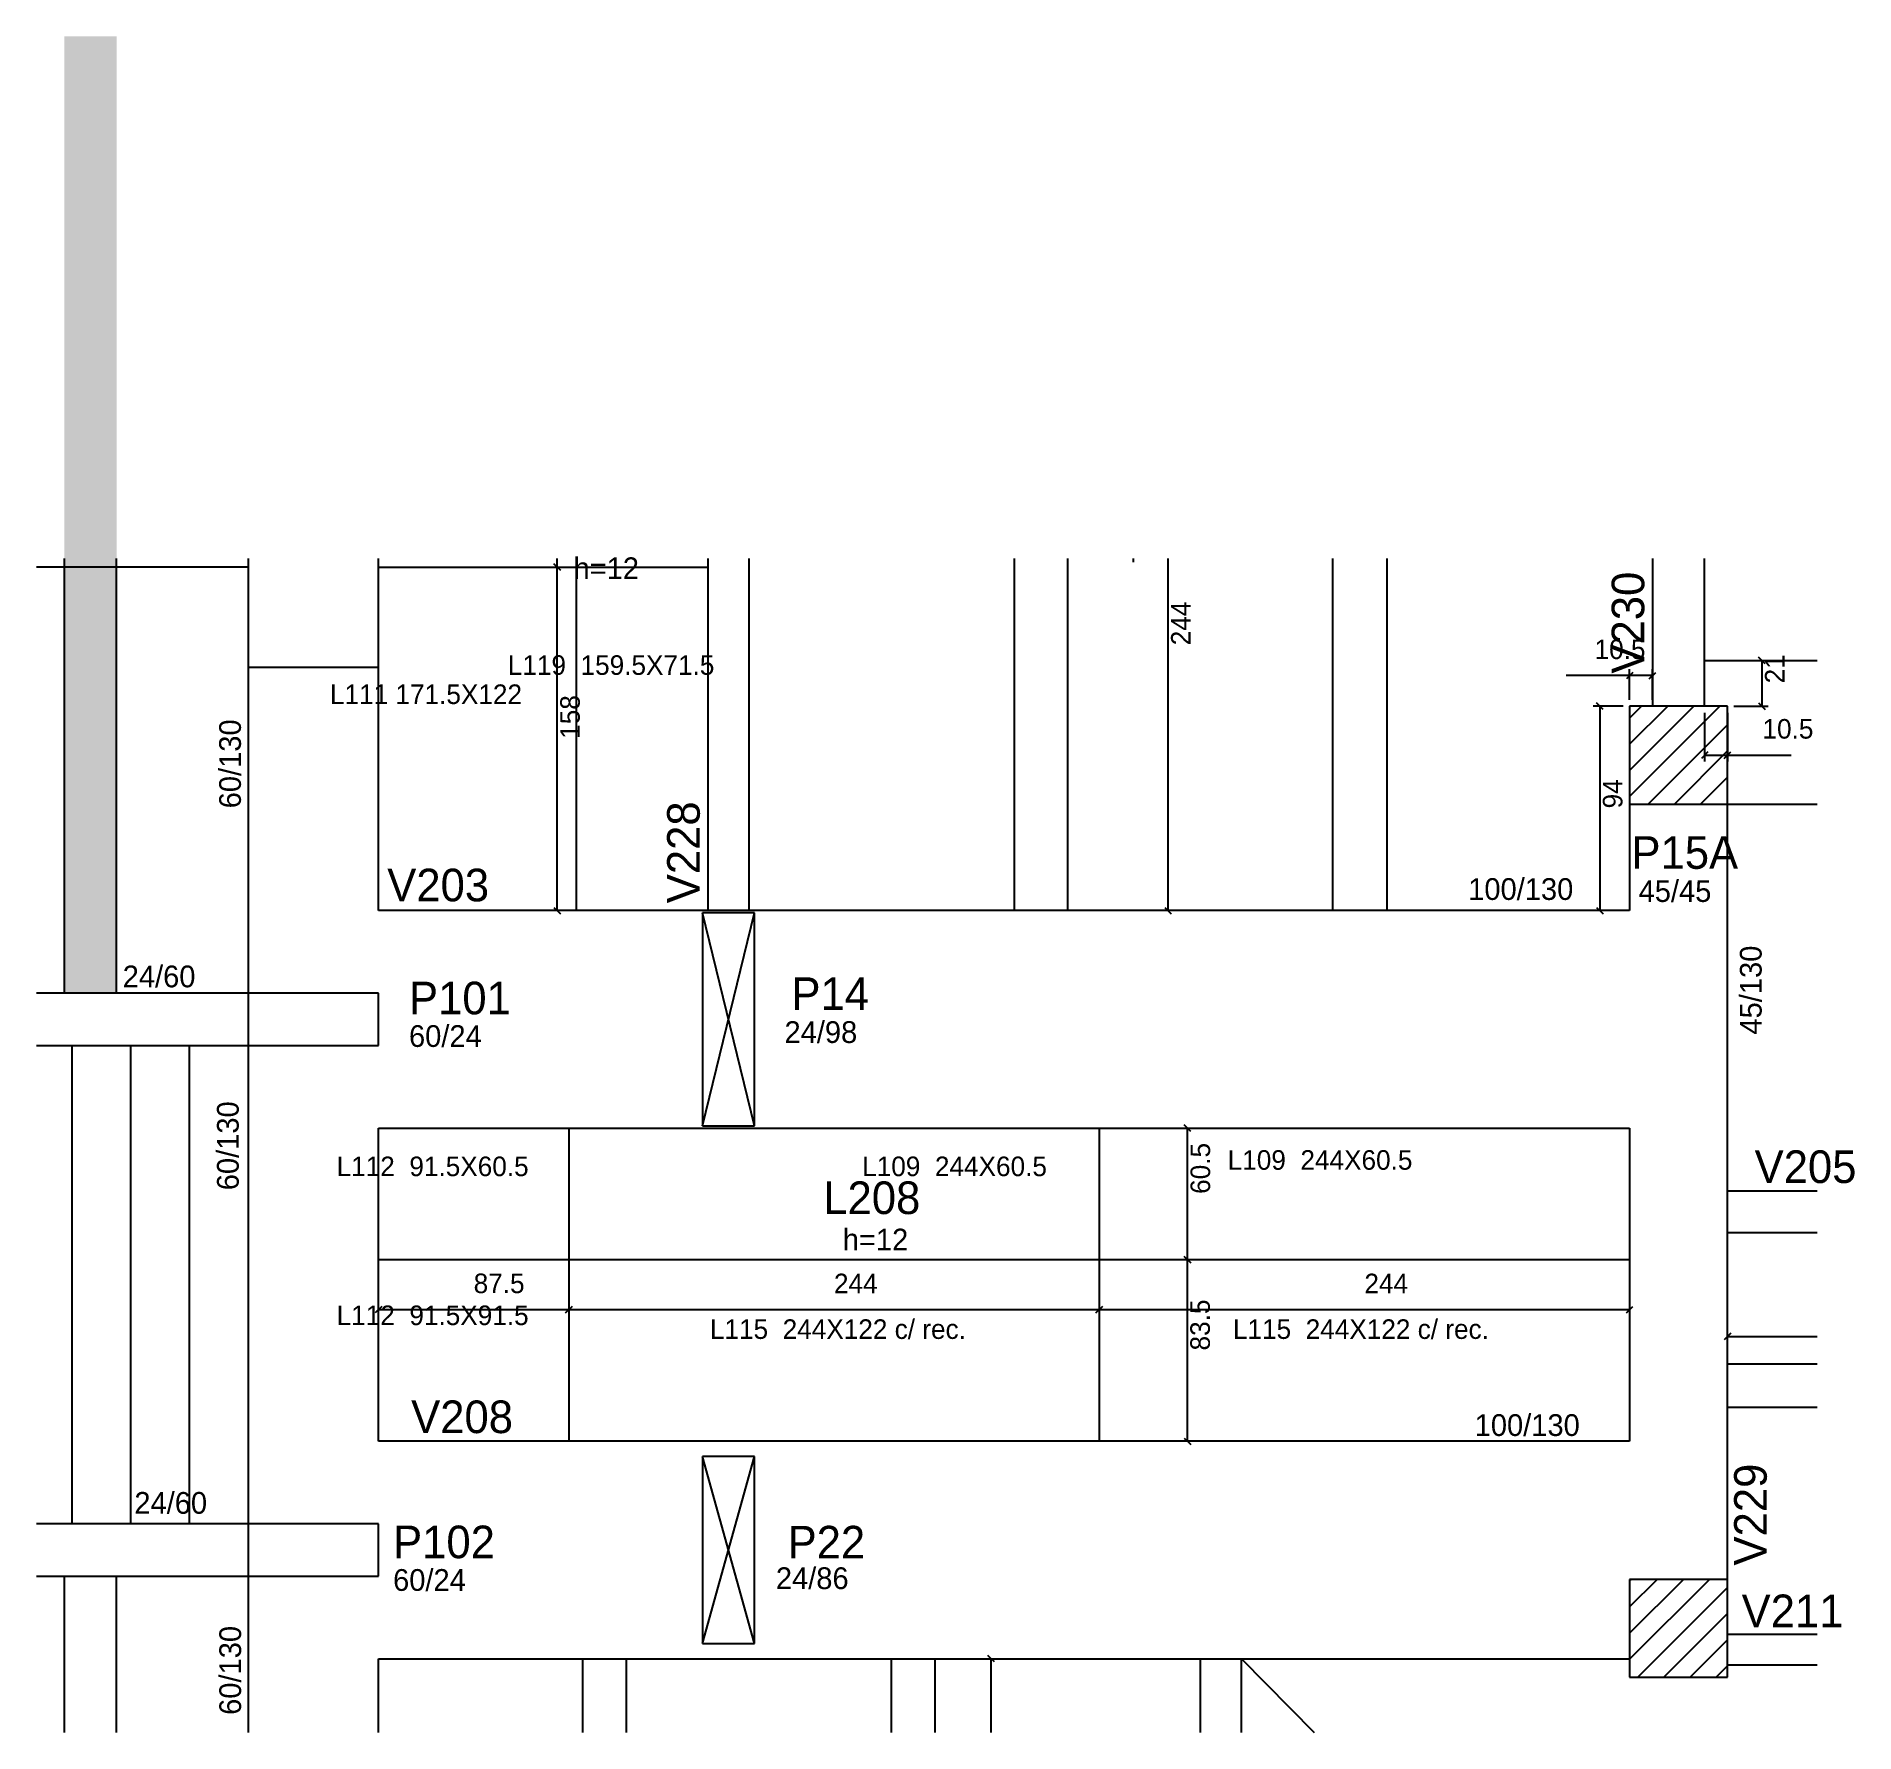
# Model space of a CAD drawing. Header units: metres. Extents: x 4176 to 5013, y 2101 to 2881.
import ezdxf

# ---------------------------------------------------------------- set-up
doc = ezdxf.new("R2010")
doc.units = ezdxf.units.M
for name, color, linetype in [('1', 7, 'Continuous'), ('3', 7, 'Continuous'), ('4', 7, 'Continuous'), ('7', 7, 'Continuous'), ('AUX00', 7, 'Continuous'), ('Hachura', 7, 'Continuous'), ('Painéis', 7, 'Continuous')]:
    doc.layers.add(name, color=color, linetype=linetype)

msp = doc.modelspace()

# ---------------------------------------------------------------- hatches: boundary and pattern name
at = {"layer": 'Hachura'}
h = msp.add_hatch(color=7, dxfattribs=at)
h.dxf.hatch_style = 1
h.paths.add_polyline_path([(4189.36, 2440.58), (4213.36, 2440.58), (4213.36, 2880.58), (4189.36, 2880.58), (4189.36, 2440.58)])

# ---------------------------------------------------------------- linework, layer by layer
at = {"layer": '1', "color": 1, "lineweight": 25}
for p, q in [((4482.86, 2379.58), (4506.86, 2477.58)), ((4506.86, 2379.58), (4482.86, 2477.58)), ((4482.86, 2141.58), (4506.86, 2227.58)), ((4506.86, 2141.58), (4482.86, 2227.58)), ((4730.86, 2134.58), (4764.25, 2100.61))]:
    msp.add_line(p, q, dxfattribs=at)
at = {"layer": '3', "color": 3, "lineweight": 25}
for p, q in [((4680.92, 2640.43), (4680.92, 2638.81)), ((4273.86, 2590.58), (4333.86, 2590.58)), ((4909.36, 2531.04), (4950.9, 2572.58)), ((4909.36, 2543.06), (4938.88, 2572.58)), ((4909.36, 2555.09), (4926.86, 2572.58)), ((4909.36, 2567.11), (4914.84, 2572.58)), ((4917.92, 2527.58), (4954.36, 2564.02)), ((4929.94, 2527.58), (4954.36, 2552)), ((4941.97, 2527.58), (4954.36, 2539.98)), ((4953.99, 2527.58), (4954.36, 2527.96)), ((4192.86, 2196.58), (4192.86, 2416.58)), ((4219.86, 2196.58), (4219.86, 2416.58)), ((4246.86, 2196.58), (4246.86, 2416.58)), ((4909.36, 2134.36), (4946.09, 2171.08)), ((4909.36, 2146.38), (4934.07, 2171.08)), ((4909.36, 2158.4), (4922.05, 2171.08)), ((4909.36, 2170.42), (4910.03, 2171.08)), ((4913.11, 2126.08), (4954.36, 2167.34)), ((4925.13, 2126.08), (4954.36, 2155.32)), ((4937.15, 2126.08), (4954.36, 2143.29)), ((4995.6, 2145.66), (4954.36, 2145.66)), ((4711.86, 2134.58), (4711.86, 2100.61)), ((4730.86, 2100.61), (4730.86, 2134.58)), ((4949.17, 2126.08), (4954.36, 2131.27)), ((4995.6, 2131.56), (4954.36, 2131.56))]:
    msp.add_line(p, q, dxfattribs=at)
for points in [[(4273.86, 2640.43), (4273.86, 2578.58)], [(4333.86, 2578.58), (4333.86, 2640.43)], [(4485.36, 2640.43), (4485.36, 2478.58)], [(4504.36, 2478.58), (4504.36, 2640.43)], [(4919.86, 2640.43), (4919.86, 2572.58)], [(4943.86, 2572.58), (4943.86, 2640.43)], [(4273.86, 2578.58), (4273.86, 2440.58)], [(4333.86, 2478.58), (4333.86, 2578.58)], [(4909.36, 2527.58), (4909.36, 2478.58)], [(4954.36, 2428.58), (4954.36, 2527.58)], [(4485.36, 2478.58), (4333.86, 2478.58)], [(4504.36, 2478.58), (4485.36, 2478.58)], [(4909.36, 2478.58), (4504.36, 2478.58)], [(4273.86, 2440.58), (4176.45, 2440.58)], [(4954.36, 2349.58), (4954.36, 2428.58)], [(4176.45, 2416.58), (4273.86, 2416.58)], [(4273.86, 2416.58), (4273.86, 2196.58)], [(4333.86, 2234.58), (4333.86, 2378.58)], [(4333.86, 2378.58), (4494.86, 2378.58)], [(4494.86, 2378.58), (4909.36, 2378.58)], [(4909.36, 2378.58), (4909.36, 2340.08)], [(4995.6, 2349.58), (4954.36, 2349.58)], [(4954.36, 2330.58), (4954.36, 2349.58)], [(4909.36, 2340.08), (4909.36, 2234.58)], [(4954.36, 2330.58), (4995.6, 2330.58)], [(4954.36, 2184.58), (4954.36, 2330.58)], [(4494.86, 2234.58), (4333.86, 2234.58)], [(4909.36, 2234.58), (4494.86, 2234.58)], [(4273.86, 2196.58), (4176.45, 2196.58)], [(4954.36, 2171.08), (4954.36, 2184.58)], [(4176.45, 2172.58), (4273.86, 2172.58)], [(4273.86, 2172.58), (4273.86, 2100.61)], [(4333.86, 2100.61), (4333.86, 2134.58)], [(4333.86, 2134.58), (4494.86, 2134.58)], [(4494.86, 2134.58), (4909.36, 2134.58)]]:
    msp.add_lwpolyline(points, dxfattribs=at)
at = {"layer": '7', "color": 7, "lineweight": 25}
for points in [[(4954.36, 2572.58), (4909.36, 2572.58)], [(4909.36, 2572.58), (4909.36, 2527.58)], [(4954.36, 2527.58), (4954.36, 2572.58)], [(4909.36, 2527.58), (4954.36, 2527.58)], [(4506.86, 2477.58), (4482.86, 2477.58)], [(4482.86, 2477.58), (4482.86, 2379.58)], [(4506.86, 2379.58), (4506.86, 2477.58)], [(4333.86, 2440.58), (4273.86, 2440.58)], [(4273.86, 2440.58), (4273.86, 2416.58)], [(4333.86, 2416.58), (4333.86, 2440.58)], [(4273.86, 2416.58), (4333.86, 2416.58)], [(4482.86, 2379.58), (4506.86, 2379.58)], [(4506.86, 2227.58), (4482.86, 2227.58)], [(4482.86, 2227.58), (4482.86, 2141.58)], [(4506.86, 2141.58), (4506.86, 2227.58)], [(4333.86, 2196.58), (4273.86, 2196.58)], [(4273.86, 2196.58), (4273.86, 2172.58)], [(4333.86, 2172.58), (4333.86, 2196.58)], [(4273.86, 2172.58), (4333.86, 2172.58)], [(4954.36, 2171.08), (4909.36, 2171.08)], [(4909.36, 2171.08), (4909.36, 2126.08)], [(4954.36, 2126.08), (4954.36, 2171.08)], [(4482.86, 2141.58), (4506.86, 2141.58)], [(4909.36, 2126.08), (4954.36, 2126.08)]]:
    msp.add_lwpolyline(points, dxfattribs=at)
at = {"layer": 'Painéis', "color": 200, "lineweight": 25}
for p, q in [((4273.86, 2636.58), (4176.45, 2636.58)), ((4189.36, 2440.58), (4189.36, 2640.43)), ((4213.36, 2440.58), (4213.36, 2640.43)), ((4333.86, 2636.58), (4485.36, 2636.58)), ((4424.86, 2478.58), (4424.86, 2640.43)), ((4626.36, 2478.58), (4626.36, 2640.43)), ((4650.86, 2478.58), (4650.86, 2640.43)), ((4772.86, 2478.58), (4772.86, 2640.43)), ((4797.86, 2478.58), (4797.86, 2640.43)), ((4943.86, 2593.58), (4995.6, 2593.58)), ((4954.36, 2527.58), (4995.6, 2527.58)), ((4421.36, 2378.58), (4421.36, 2234.58)), ((4665.36, 2378.58), (4665.36, 2234.58)), ((4909.36, 2318.08), (4333.86, 2318.08)), ((4995.6, 2270.08), (4954.36, 2270.08)), ((4995.6, 2250.08), (4954.36, 2250.08)), ((4189.36, 2100.61), (4189.36, 2172.58)), ((4213.36, 2100.61), (4213.36, 2172.58)), ((4427.86, 2100.61), (4427.86, 2134.58)), ((4447.86, 2100.61), (4447.86, 2134.58)), ((4569.86, 2100.61), (4569.86, 2134.58)), ((4589.86, 2100.61), (4589.86, 2134.58))]:
    msp.add_line(p, q, dxfattribs=at)
at = {"layer": 'Painéis', "color": 0, "lineweight": 25}
for p, q in [((4417.56, 2635.08), (4414.56, 2638.08)), ((4414.56, 2638.08), (4417.56, 2635.08)), ((4971.66, 2592.08), (4968.66, 2595.08)), ((4910.86, 2588.15), (4907.86, 2585.15)), ((4918.36, 2585.15), (4921.36, 2588.15)), ((4897.13, 2571.08), (4894.13, 2574.08)), ((4968.66, 2574.08), (4971.66, 2571.08)), ((4945.36, 2551.58), (4942.36, 2548.58)), ((4952.86, 2548.58), (4955.86, 2551.58)), ((4414.56, 2480.08), (4417.56, 2477.08)), ((4695.48, 2480.08), (4698.48, 2477.08)), ((4894.13, 2480.08), (4897.13, 2477.08)), ((4707.48, 2377.08), (4704.48, 2380.08)), ((4707.48, 2316.58), (4704.48, 2319.58)), ((4704.48, 2319.58), (4707.48, 2316.58)), ((4335.36, 2296.57), (4332.36, 2293.57)), ((4422.86, 2296.57), (4419.86, 2293.57)), ((4419.86, 2293.57), (4422.86, 2296.57)), ((4666.86, 2296.57), (4663.86, 2293.57)), ((4663.86, 2293.57), (4666.86, 2296.57)), ((4907.86, 2293.57), (4910.86, 2296.57)), ((4955.86, 2284.24), (4952.86, 2281.24)), ((4704.48, 2236.08), (4707.48, 2233.08)), ((4617.17, 2133.08), (4614.17, 2136.08))]:
    msp.add_line(p, q, dxfattribs=at)
at = {"layer": 'Painéis', "color": 4, "lineweight": 25}
for p, q in [((4416.06, 2636.58), (4416.06, 2640.43)), ((4416.06, 2478.58), (4416.06, 2636.58)), ((4696.98, 2640.43), (4696.98, 2478.58)), ((4946.86, 2593.58), (4973.16, 2593.58)), ((4970.16, 2593.58), (4970.16, 2572.58)), ((4909.36, 2586.65), (4880.12, 2586.65)), ((4909.36, 2575.58), (4909.36, 2589.65)), ((4919.86, 2586.65), (4909.36, 2586.65)), ((4919.86, 2575.58), (4919.86, 2589.65)), ((4906.36, 2572.58), (4892.63, 2572.58)), ((4895.63, 2572.58), (4895.63, 2478.58)), ((4943.86, 2569.58), (4943.86, 2547.08)), ((4954.36, 2569.58), (4954.36, 2547.08)), ((4957.36, 2572.58), (4973.16, 2572.58)), ((4943.86, 2550.08), (4954.36, 2550.08)), ((4954.36, 2550.08), (4983.6, 2550.08)), ((4906.36, 2478.58), (4892.63, 2478.58)), ((4705.98, 2318.08), (4705.98, 2378.58)), ((4705.98, 2234.58), (4705.98, 2318.08)), ((4421.36, 2295.07), (4333.86, 2295.07)), ((4665.36, 2295.07), (4421.36, 2295.07)), ((4665.36, 2298.02), (4665.36, 2292.07)), ((4665.36, 2298.02), (4665.36, 2292.07)), ((4909.36, 2295.07), (4665.36, 2295.07)), ((4909.36, 2298.02), (4909.36, 2292.07)), ((4954.36, 2284.31), (4954.36, 2285.74)), ((4954.36, 2282.74), (4995.6, 2282.74)), ((4615.67, 2100.61), (4615.67, 2134.58))]:
    msp.add_line(p, q, dxfattribs=at)

# ---------------------------------------------------------------- texts
at = {"layer": '3', "color": 3, "lineweight": 25}
for s, p in [('h=12', (4423.53, 2631.01)), ('100/130', (4835.11, 2483.5)), ('45/45', (4913.49, 2482.58)), ('24/60', (4216.17, 2443.32)), ('60/24', (4347.87, 2415.91)), ('24/98', (4520.6, 2417.73)), ('h=12', (4547.41, 2322.32)), ('100/130', (4838.09, 2237.01)), ('24/60', (4221.53, 2201.24)), ('60/24', (4340.55, 2165.79)), ('24/86', (4516.63, 2166.61))]:
    msp.add_text(s, height=10, dxfattribs=at).set_placement(p)
for s, p in [('60/130', (4270.55, 2525.62)), ('45/130', (4970.09, 2421.58)), ('60/130', (4269.54, 2350)), ('60/130', (4270.62, 2108.76))]:
    msp.add_text(s, height=10, rotation=90, dxfattribs=at).set_placement(p)
at = {"layer": '4', "color": 4, "lineweight": 25}
for s, p in [('V230', (4916.11, 2587.58)), ('V228', (4481.61, 2481.97)), ('V229', (4972.43, 2177.45))]:
    msp.add_text(s, height=15, rotation=90, dxfattribs=at).set_placement(p)
for s, p in [('P15A', (4910.21, 2497.8)), ('V203', (4337.86, 2482.86)), ('P101', (4347.87, 2430.91)), ('P14', (4523.8, 2432.9)), ('V205', (4966.86, 2353.33)), ('L208', (4538.45, 2339.06)), ('V208', (4348.86, 2238.33)), ('P102', (4340.55, 2180.79)), ('P22', (4522.02, 2180.68)), ('V211', (4960.88, 2149.09))]:
    msp.add_text(s, height=15, dxfattribs=at).set_placement(p)
at = {"layer": 'AUX00', "color": 7, "lineweight": 25}
for s, p in [('L119 ^J159.5X71.5', (4393.32, 2586.99)), ('L111^J171.5X122', (4311.52, 2573.59)), ('L109 ^J244X60.5', (4724.46, 2359.43)), ('L112 ^J91.5X60.5', (4314.57, 2356.49)), ('L109 ^J244X60.5', (4556.33, 2356.49)), ('L112 ^J91.5X91.5', (4314.57, 2288)), ('L115 ^J244X122^Jc/ rec.', (4486.29, 2281.64)), ('L115 ^J244X122^Jc/ rec.', (4726.88, 2281.64))]:
    msp.add_text(s, height=9, dxfattribs=at).set_placement(p)
at = {"layer": 'Painéis', "color": 240, "lineweight": 25}
for s, p in [('244', (4707.41, 2600.58)), ('21', (4980.61, 2583.08)), ('158', (4426.44, 2557.58)), ('94', (4906.04, 2525.58)), ('60.5', (4716.38, 2348.33)), ('83.5', (4716.27, 2276.33))]:
    msp.add_text(s, height=9, rotation=90, dxfattribs=at).set_placement(p)
for s, p in [('10.5', (4893.24, 2594.25)), ('10.5', (4970.48, 2557.68)), ('87.5', (4377.61, 2302.69)), ('244', (4543.36, 2302.64)), ('244', (4787.36, 2302.64))]:
    msp.add_text(s, height=9, dxfattribs=at).set_placement(p)

doc.saveas('drawing.dxf')
